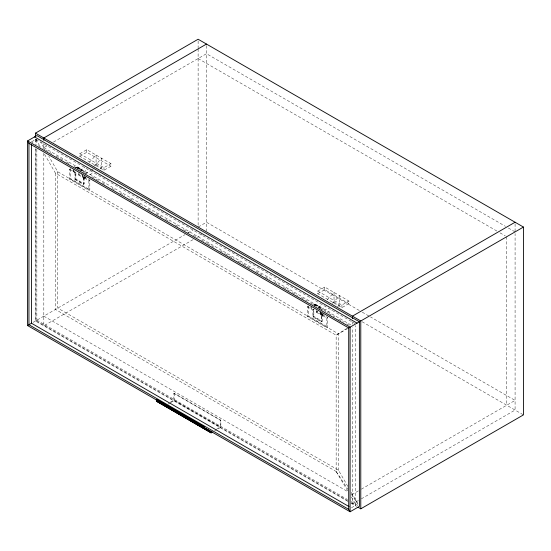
<?xml version="1.0" encoding="UTF-8"?>
<svg xmlns="http://www.w3.org/2000/svg" width="551" height="551" viewBox="0 0 551 551"><rect width="100%" height="100%" fill="white"/><g stroke="black" fill="none" stroke-linecap="round" stroke-linejoin="round"><path stroke-width="0.41" stroke-dasharray="2.75 2.07" d="M319.614 309.469L319.408 307.286C308.67 300.949 318.692 305.089 320.62 308.47M319.697 307.72L319.422 306.755L319.153 307.176M73.558 169.116L73.097 171.519L73.634 169.784M311.515 306.501L311.053 308.904L313.147 309.848M81.197 169.798L81.465 169.377L81.741 170.342M315.007 306.005L314.773 304.076L315.771 306.019M79.799 173.703L79.062 174.667L85.178 178.496L84.723 175.562M322.679 312.947L323.141 315.881L317.018 312.045L317.755 311.088M89.372 162.276L96.067 155.038L96.067 164.701L101.646 167.917L101.646 158.261L93.277 167.311M327.328 299.661L334.023 292.423L334.023 302.086L339.602 305.302L339.602 295.646L331.792 304.09M314.538 308.774L312.913 309.979L312.913 316.956L321.281 321.784L322.211 321.247L322.211 314.27L321.281 314.807L321.281 321.784M346.875 328.389L336.151 335.201L336.151 471.511L347.86 491.155M83.642 172.408C82.74 168.737 69.929 163.048 81.452 169.901L81.693 170.583L82.161 170.314L76.548 167.111L76.816 166.691L77.815 168.634M31.731 141.738L35.918 139.32L354.741 323.396M43.818 143.618L43.818 147.64L47.531 145.498M53.475 142.068L206.48 53.729L505.391 226.303M79.799 153.701L86.769 149.672L110.937 163.626L110.937 166.237L103.967 170.259L79.799 156.305L79.799 153.701L103.967 167.649L110.937 163.626M79.799 156.305L86.769 152.283L110.937 166.237M84.248 176.892L89.827 180.108L89.827 189.771L88.897 190.309L69.378 179.034L69.378 169.377L70.308 168.84L75.886 172.057L75.886 179.034L84.248 183.862L84.248 176.892L83.318 177.422L83.318 184.399L84.248 183.862M77.05 167.366L76.582 167.628L81.693 170.583M69.378 169.377L74.957 172.594L75.886 172.057M79.833 170.314L84.84 167.428M69.378 179.034L70.308 178.496L89.827 189.771M78.407 172.642L78.407 174.894L79.833 174.075M83.408 172.008L87.699 169.529M94.669 165.507L96.067 164.701M74.957 172.594L74.957 179.571L75.886 179.034M85.412 173.537L90.419 170.645M91.135 170.231L93.277 168.992M78.407 174.894L83.979 178.118L85.412 177.291M89.703 174.812L93.277 172.752M100.248 168.723L101.646 167.917M81.693 174.336L83.318 177.422L88.897 180.645L89.827 180.108M33.129 322.321L184.943 234.678M187.912 232.956L193.112 229.96M193.112 239.616L43.818 325.813L43.818 152.799M196.824 237.474L202.024 234.471M317.755 291.08L324.732 287.057L348.893 301.011L348.893 303.622L341.923 307.644L317.755 293.69L317.755 291.08L341.923 305.034L348.893 301.011M317.755 293.69L324.732 289.668L348.893 303.622M322.211 314.27L327.783 317.493L327.783 327.149L326.853 327.687L307.334 316.419L307.334 306.762L308.264 306.225L311.749 308.236M315.007 304.744L314.538 305.013L319.463 307.857L319.621 307.162L320.434 308.732M318.506 307.286L322.796 304.806M319.649 307.968L320.117 307.699L314.504 304.496M307.334 316.419L308.264 315.881L327.783 327.149M316.364 310.778L316.364 312.279L317.796 311.453M321.371 309.393L325.655 306.914M332.632 302.892L334.023 302.086M312.913 316.956L313.843 316.419L322.211 321.247M324.084 310.502L328.375 308.03M170.135 402.34L173.717 400.274L174.068 393.2L220.799 420.186L220.889 427.239L217.404 429.25M168.138 404.028L170.231 402.822M170.927 402.423L174.412 400.405L220.889 427.239M316.364 312.279L321.942 315.503L323.368 314.676M326.943 312.61L331.234 310.137M337.508 306.514L339.602 305.302M319.979 312.341L321.281 314.807L326.853 318.03L327.783 317.493M347.853 328.444L336.151 335.201L55.437 173.131L43.557 152.551M216.612 429.174L220.193 427.108L220.193 420.131L220.799 420.186M214.615 430.861L216.708 429.656M347.867 486.437L338.472 470.175L57.759 308.105L57.759 171.788L55.437 173.131L55.437 309.442L336.151 471.511L338.472 470.175L338.472 333.858L57.759 171.788L48.798 156.264M358.364 490.893L352.42 494.323L350.925 493.462M361.332 489.178L515.082 400.405L370.472 316.915M358.364 500.549L352.42 503.979L352.42 327.528M361.332 498.834L515.082 410.068L515.082 233.617M351.49 507.74L355.67 505.322L355.67 325.648M74.867 167.607L77.057 167.098M313.058 304.861L315.014 304.483M508.373 228.024L515.082 231.895M198.119 58.558L497.03 231.131M500.012 232.853L505.226 235.862M359.293 310.461L206.48 222.239L198.119 227.067L198.119 48.674M362.276 312.183L369.728 316.488M362.11 321.75L523.45 414.896M43.818 147.64L352.42 325.813M76.816 167.497L81.927 170.452L81.686 169.763L81.507 170.473M314.773 304.882L319.883 307.83L319.649 307.196M31.503 141.869L32.991 142.73M38.212 145.746L41.938 147.895M42.682 148.329L44.913 149.617L40.684 142.22M45.664 150.051L51.622 153.488M56.099 156.071L59.825 158.227M60.569 158.654L62.807 159.948M66.533 162.097L69.516 163.819M73.986 166.402L77.712 168.551M78.456 168.985L80.694 170.273M84.42 172.422L87.402 174.144M91.872 176.726L98.581 180.604M102.307 182.753L105.289 184.475M111.998 188.346L114.98 190.067M120.201 193.077L124.671 195.66M129.884 198.677L132.867 200.399M138.087 203.409L142.557 205.991M147.778 209.001L152.248 211.584M155.974 213.733L161.188 216.75M165.665 219.332L170.135 221.915M175.356 224.925L179.082 227.074M183.552 229.657L188.773 232.674M193.243 235.249L196.969 237.405M201.439 239.988L206.659 242.998M207.403 243.425L215.599 248.164M220.076 250.746L224.546 253.329M225.29 253.756L234.237 258.922M237.963 261.071L242.433 263.654M243.177 264.081L252.124 269.246M255.85 271.402L261.815 274.839M265.541 276.995L270.011 279.577M274.488 282.16L279.701 285.17M283.428 287.319L289.392 290.763M292.374 292.485L297.588 295.494M301.314 297.65L307.279 301.094M310.261 302.816L315.482 305.826M320.696 308.835L325.916 311.852M328.899 313.574L334.856 317.011M338.583 319.167L343.803 322.177M346.786 323.898L349.768 325.62M73.331 171.389L75.191 172.463M307.334 306.762L312.913 309.979L313.843 309.442L313.843 316.419M74.957 179.571L83.318 184.399M43.818 316.15L347.943 491.74M173.717 393.297L220.889 420.53M36.848 320.179L347.467 499.516M351.194 501.665L359.39 506.397M347.474 500.59L35.918 320.716L35.918 148.777M351.201 502.746L355.67 505.322M347.943 501.403L35.45 320.985L35.45 148.591M350.925 503.118L356.6 506.397M174.068 393.2L174.412 400.405M319.408 307.286L320.386 308.608M336.151 471.511L348.005 489.309M351.324 494.295L357.964 504.261M351.331 496.974L355.67 504.248M351.283 492.353L358.109 504.179M35.801 139.127L40.161 146.669M320.372 311.942L321.743 314.538L321.743 321.515L313.381 316.687L313.381 309.71M320.207 312.203L321.508 314.676M82.251 174.825L83.552 177.291M321.164 313.223L321.667 314.731M316.515 310.537L317.018 312.045M85.185 176.899L85.412 178.366M515.082 223.844L515.082 231.089M506.72 236.723L506.72 405.24M352.42 321.784L352.42 324.202M341.923 305.034L341.923 307.644M326.853 318.03L326.853 327.687M324.732 287.057L324.732 289.668M321.942 314.001L321.942 315.503M308.264 306.225L308.264 315.881M206.48 45.678L206.48 231.096M198.119 40.953L198.119 47.813M103.967 167.649L103.967 170.259M88.897 180.645L88.897 190.309M86.769 149.672L86.769 152.283M83.979 176.616L83.979 178.118M83.786 177.16L83.786 184.13L75.418 179.302L75.418 172.325M70.308 168.84L70.308 178.496M36.848 139.858L36.848 145.009M36.848 149.307L36.848 321.254M35.918 139.32L35.918 144.479M35.45 139.155L35.45 144.3"/><path stroke-width="0.83" d="M212.528 432.074L211.129 432.872L156.47 401.218L156.394 400.363L157.152 399.675L203.925 426.667L204.166 427.762L211.598 432.074L203.477 427.383M211.129 432.872L202.947 428.051L203.209 426.715L203.925 426.667M35.45 136.579L35.45 133.149L198.119 39.238L523.45 227.067L523.45 414.896L360.781 508.814L357.998 507.202M206.48 44.066L43.818 137.984L43.818 140.395M203.347 427.039L350.092 511.762L359.39 506.397L359.39 321.784L36.848 135.567L27.55 140.932L27.55 325.545L31.731 323.127M515.082 222.239L352.42 316.15L352.42 318.568M348.7 327.955L348.7 509.351L350.092 511.762L350.092 327.149L27.55 140.932L28.941 143.35L348.7 327.955L359.39 321.784M35.45 133.149L360.781 320.978L523.45 227.067M157.152 399.675L157.503 400.281M34.52 136.91L357.069 323.127M349.017 506.583L31.503 323.265L31.503 144.452M348.7 509.351L28.941 324.739L28.941 143.35M156.732 399.881L203.973 427.115M27.55 325.545L157.166 400.377M156.394 400.363L202.871 427.197M156.291 400.887L202.768 427.721M156.47 401.218L202.947 428.051M360.781 320.978L360.781 508.814"/></g></svg>
